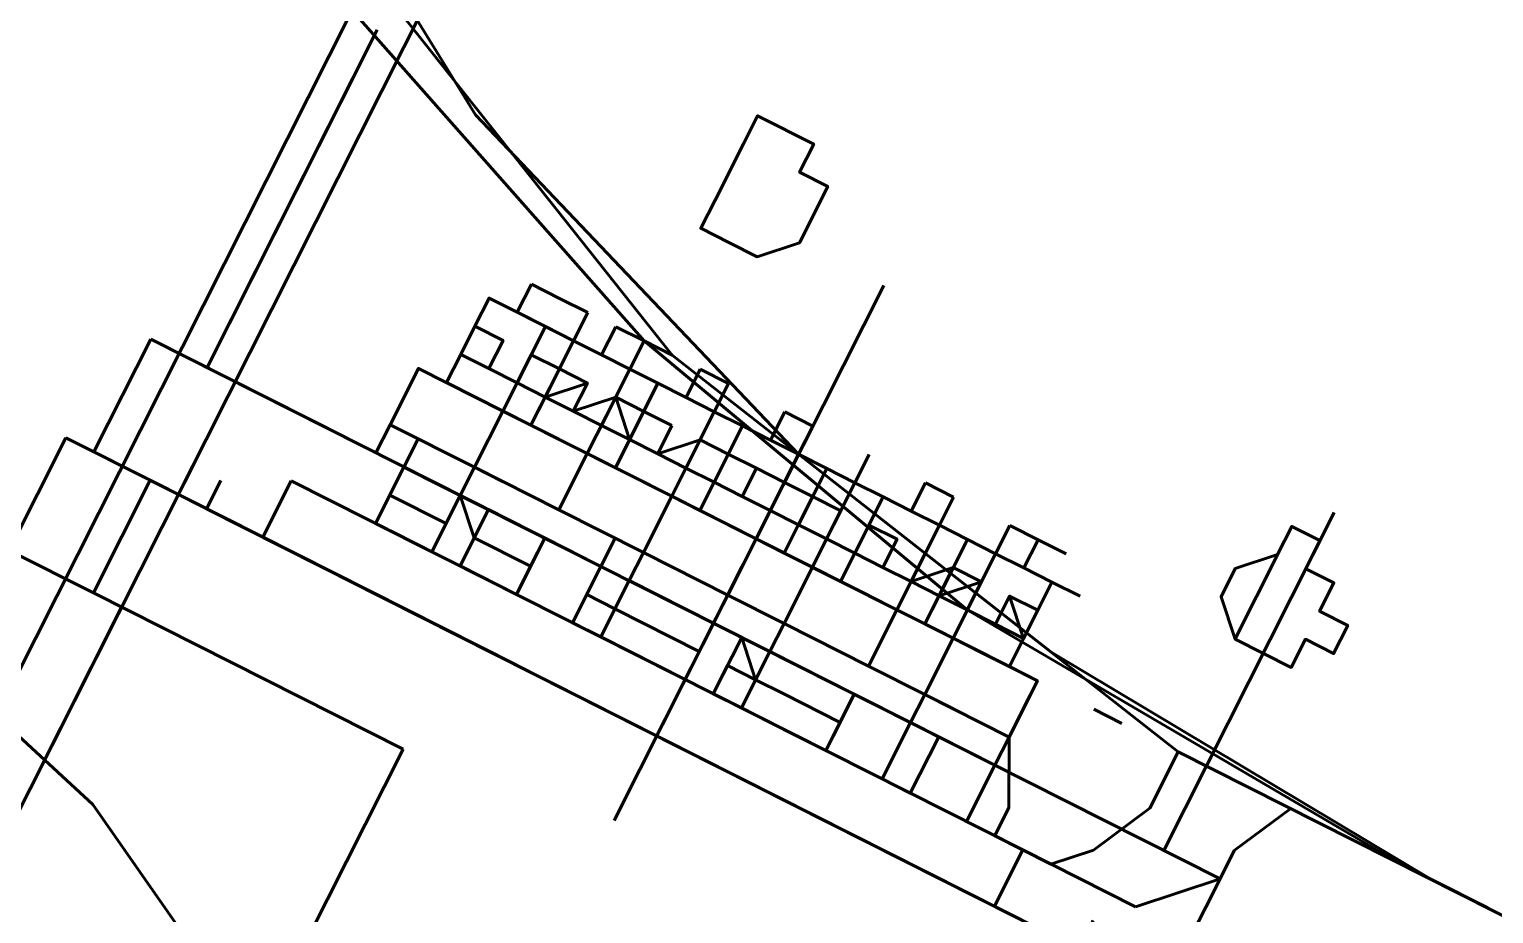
# Model space of a CAD drawing. Header units: metres. Extents: x 0 to 547597, y 0 to 1844684.
# Drawn here: x 543452.2254 to 543452.4174, y 1844573.1146 to 1844573.2305 of the extents above; entities that cross this region are included whole.
import ezdxf

# ---------------------------------------------------------------- set-up
doc = ezdxf.new("R2010")
doc.units = ezdxf.units.M
doc.layers.add('5_Thep', color=4, linetype='Continuous')
doc.layers.add('giai đoạn này', color=10, linetype='Continuous', lineweight=60)

# ---------------------------------------------------------------- blocks, each defined once
blk = doc.blocks.new('MBA220-MB')
at = {"color": 1}
for points in [[(66.13, 702.6), (132.25, 706.73), (198.38, 727.4), (256.24, 752.2), (314.1, 781.13), (367.83, 818.32), (413.29, 867.92), (446.36, 917.51), (479.42, 971.24), (500.09, 1029.1), (512.49, 1091.1), (512.49, 1153.09), (504.22, 1215.09), (491.82, 1272.95), (462.89, 1334.94), (429.83, 1388.67), (388.5, 1434.13), (338.9, 1475.46), (285.17, 1512.66), (223.18, 1537.46)], [(1091.1, 1070.43), (1041.5, 1107.63), (987.77, 1136.56), (934.05, 1153.09), (872.05, 1161.36), (810.06, 1153.09), (752.2, 1136.56), (698.47, 1107.63), (648.87, 1070.43), (611.68, 1020.84), (582.75, 967.11), (566.21, 909.25), (557.95, 847.25), (566.21, 789.39)], [(66.13, 694.34), (132.25, 698.47), (194.25, 715), (256.24, 739.8), (309.97, 768.73), (363.7, 805.92), (405.03, 847.25), (442.23, 900.98), (471.16, 954.71), (495.95, 1008.44), (508.35, 1070.43), (512.49, 1128.29), (512.49, 1136.56)], [(66.13, 694.34), (132.25, 698.47), (194.25, 715), (256.24, 739.8), (309.97, 768.73), (363.7, 805.92), (405.03, 847.25), (442.23, 900.98), (471.16, 954.71), (495.95, 1008.44), (508.35, 1070.43), (512.49, 1128.29)], [(66.13, 686.07), (132.25, 694.34), (194.25, 706.73), (256.24, 731.53), (309.97, 760.46), (363.7, 797.66), (405.03, 843.12), (442.23, 892.72), (471.16, 942.31), (495.95, 1004.31), (508.35, 1058.03), (512.49, 1124.16), (512.49, 1128.29)], [(533.15, 1095.23), (529.02, 1099.36), (524.88, 1103.5), (520.75, 1103.5), (520.75, 1103.5), (512.49, 1107.63)], [(495.95, 1091.1), (495.95, 1099.36), (491.82, 1099.36), (491.82, 1103.5), (487.69, 1103.5), (487.69, 1099.36), (483.55, 1099.36), (483.55, 1095.23), (479.42, 1095.23), (479.42, 1091.1), (483.55, 1091.1), (483.55, 1091.1), (487.69, 1086.97), (491.82, 1086.97), (495.95, 1091.1), (495.95, 1091.1)], [(541.42, 1041.5), (541.42, 1103.5), (524.88, 1103.5), (524.88, 1041.5)], [(524.88, 1103.5), (524.88, 1103.5), (541.42, 1103.5), (541.42, 1103.5)], [(524.88, 1103.5), (524.88, 1103.5)], [(541.42, 983.64), (541.42, 1103.5)], [(524.88, 1095.23), (475.29, 1095.23)], [(533.15, 1078.7), (533.15, 1095.23)], [(541.42, 1095.23), (541.42, 1041.5)], [(495.95, 1091.1), (491.82, 1091.1), (491.82, 1091.1), (487.69, 1091.1), (487.69, 1091.1), (483.55, 1091.1)], [(495.95, 1091.1), (491.82, 1091.1), (491.82, 1091.1), (487.69, 1091.1), (487.69, 1091.1), (483.55, 1091.1)], [(512.49, 1070.43), (516.62, 1070.43), (520.75, 1070.43), (529.02, 1074.57), (533.15, 1074.57), (533.15, 1082.83), (529.02, 1086.97), (520.75, 1091.1), (520.75, 1091.1), (512.49, 1091.1)], [(537.28, 1091.1), (541.42, 1091.1), (541.42, 962.98), (537.28, 962.98)], [(512.49, 1078.7), (512.49, 1082.83)], [(541.42, 1078.7), (533.15, 1078.7)], [(533.15, 971.24), (533.15, 1078.7)], [(500.09, 1066.3), (500.09, 1070.43)], [(512.49, 1066.3), (512.49, 1070.43)], [(512.49, 1066.3), (512.49, 1070.43)], [(520.75, 1070.43), (512.49, 1070.43), (512.49, 1058.03)], [(524.88, 1070.43), (520.75, 1070.43)], [(520.75, 1070.43), (520.75, 1058.03)], [(524.88, 1070.43), (520.75, 1070.43), (524.88, 1070.43), (520.75, 1070.43)], [(520.75, 1070.43), (524.88, 1070.43), (524.88, 1058.03)], [(524.88, 1070.43), (533.15, 1070.43)], [(524.88, 1070.43), (533.15, 1070.43)], [(524.88, 1070.43), (524.88, 983.64)], [(529.02, 1070.43), (529.02, 1070.43)], [(533.15, 1070.43), (533.15, 1070.43)], [(495.95, 1062.17), (495.95, 1066.3)], [(500.09, 1062.17), (500.09, 1066.3)], [(500.09, 1062.17), (500.09, 1066.3)], [(500.09, 1062.17), (500.09, 1066.3), (500.09, 1062.17), (500.09, 1066.3), (500.09, 1062.17), (500.09, 1066.3), (504.22, 1066.3), (504.22, 1062.17), (504.22, 1066.3), (504.22, 1062.17), (508.35, 1066.3)], [(500.09, 1062.17), (500.09, 1066.3), (500.09, 1062.17), (500.09, 1066.3), (500.09, 1062.17), (500.09, 1066.3), (500.09, 1062.17), (500.09, 1066.3), (500.09, 1062.17)], [(504.22, 1062.17), (508.35, 1062.17), (504.22, 1062.17), (508.35, 1062.17), (508.35, 1066.3), (508.35, 1062.17), (508.35, 1066.3), (508.35, 1062.17), (508.35, 1066.3), (512.49, 1066.3), (512.49, 1062.17), (512.49, 1066.3), (512.49, 1062.17), (512.49, 1066.3)], [(508.35, 1062.17), (508.35, 1066.3), (508.35, 1062.17), (508.35, 1066.3), (508.35, 1062.17), (508.35, 1066.3), (508.35, 1062.17), (508.35, 1066.3), (508.35, 1062.17), (504.22, 1062.17), (508.35, 1062.17), (504.22, 1062.17), (508.35, 1062.17), (504.22, 1062.17)], [(504.22, 1066.3), (508.35, 1066.3), (504.22, 1066.3), (508.35, 1066.3)], [(504.22, 1062.17), (504.22, 1066.3), (504.22, 1062.17), (504.22, 1066.3), (504.22, 1062.17), (504.22, 1066.3), (504.22, 1062.17), (508.35, 1062.17), (504.22, 1062.17), (508.35, 1062.17), (504.22, 1062.17), (508.35, 1062.17)], [(504.22, 1066.3), (508.35, 1066.3), (504.22, 1066.3), (508.35, 1066.3)], [(508.35, 1062.17), (508.35, 1066.3)], [(508.35, 1062.17), (508.35, 1066.3)], [(512.49, 1062.17), (512.49, 1066.3)], [(512.49, 1062.17), (512.49, 1066.3)], [(512.49, 1062.17), (512.49, 1066.3), (512.49, 1062.17), (512.49, 1066.3), (512.49, 1062.17), (512.49, 1066.3), (512.49, 1062.17)], [(512.49, 1066.3), (512.49, 1053.9)], [(512.49, 1066.3), (512.49, 1053.9)], [(512.49, 1066.3), (512.49, 1066.3), (512.49, 1066.3), (512.49, 1066.3), (512.49, 1066.3), (512.49, 1053.9), (512.49, 1053.9)], [(512.49, 1066.3), (512.49, 1053.9)], [(500.09, 1062.17), (495.95, 1062.17)], [(495.95, 1058.03), (495.95, 1062.17)], [(500.09, 1062.17), (500.09, 1062.17)], [(500.09, 1058.03), (500.09, 1062.17)], [(500.09, 1062.17), (500.09, 1058.03)], [(504.22, 1062.17), (508.35, 1062.17)], [(504.22, 1062.17), (508.35, 1062.17), (508.35, 1058.03), (504.22, 1058.03), (508.35, 1058.03), (504.22, 1058.03)], [(504.22, 1062.17), (508.35, 1062.17)], [(504.22, 1062.17), (508.35, 1062.17)], [(508.35, 1058.03), (508.35, 1062.17)], [(512.49, 1062.17), (512.49, 1062.17)], [(512.49, 1062.17), (512.49, 1058.03)], [(520.75, 1058.03), (520.75, 1062.17)], [(533.15, 1062.17), (524.88, 1062.17)], [(533.15, 1058.03), (533.15, 1062.17), (533.15, 1058.03), (533.15, 1062.17)], [(495.95, 1058.03), (500.09, 1058.03)], [(495.95, 1058.03), (495.95, 1058.03)], [(500.09, 1058.03), (500.09, 1058.03)], [(500.09, 1053.9), (500.09, 1058.03)], [(500.09, 1053.9), (500.09, 1058.03)], [(500.09, 1058.03), (500.09, 1058.03)], [(500.09, 1058.03), (500.09, 1058.03)], [(500.09, 1058.03), (508.35, 1058.03)], [(504.22, 1058.03), (508.35, 1058.03), (504.22, 1058.03), (508.35, 1053.9), (500.09, 1053.9), (500.09, 1058.03)], [(500.09, 1058.03), (500.09, 1058.03)], [(500.09, 1053.9), (500.09, 1058.03)], [(500.09, 1058.03), (500.09, 1058.03)], [(500.09, 1058.03), (500.09, 1058.03)], [(504.22, 1053.9), (504.22, 1058.03)], [(504.22, 1058.03), (508.35, 1058.03), (504.22, 1058.03)], [(504.22, 1058.03), (512.49, 1058.03), (512.49, 1053.9), (508.35, 1053.9), (508.35, 1058.03)], [(504.22, 1058.03), (508.35, 1058.03), (504.22, 1058.03)], [(508.35, 1058.03), (508.35, 1058.03), (504.22, 1058.03)], [(504.22, 1058.03), (508.35, 1058.03), (504.22, 1058.03), (508.35, 1058.03), (504.22, 1058.03)], [(504.22, 1058.03), (508.35, 1058.03)], [(504.22, 1058.03), (508.35, 1058.03), (504.22, 1058.03)], [(508.35, 1058.03), (508.35, 1058.03), (504.22, 1058.03)], [(504.22, 1053.9), (504.22, 1058.03)], [(504.22, 1058.03), (508.35, 1058.03), (504.22, 1058.03), (508.35, 1058.03), (504.22, 1058.03)], [(508.35, 1053.9), (508.35, 1058.03)], [(508.35, 1058.03), (508.35, 1058.03)], [(508.35, 1058.03), (508.35, 1058.03)], [(508.35, 1053.9), (508.35, 1058.03)], [(508.35, 1053.9), (508.35, 1058.03)], [(512.49, 1053.9), (512.49, 1058.03)], [(512.49, 1053.9), (512.49, 1058.03)], [(512.49, 1053.9), (512.49, 1058.03)], [(512.49, 1053.9), (512.49, 1058.03)], [(512.49, 1058.03), (512.49, 1058.03)], [(512.49, 1058.03), (520.75, 1058.03)], [(520.75, 1058.03), (512.49, 1058.03), (512.49, 1049.77)], [(512.49, 1053.9), (512.49, 1058.03)], [(512.49, 1053.9), (512.49, 1058.03)], [(524.88, 1058.03), (520.75, 1058.03)], [(524.88, 1058.03), (520.75, 1058.03)], [(520.75, 1058.03), (520.75, 1049.77)], [(524.88, 1058.03), (520.75, 1058.03), (524.88, 1058.03), (520.75, 1058.03), (524.88, 1058.03)], [(529.02, 1058.03), (524.88, 1058.03)], [(529.02, 1058.03), (524.88, 1058.03)], [(524.88, 1058.03), (533.15, 1058.03)], [(524.88, 1058.03), (524.88, 1049.77)], [(533.15, 1058.03), (529.02, 1058.03)], [(529.02, 1058.03), (529.02, 1058.03)], [(529.02, 1058.03), (529.02, 1058.03)], [(529.02, 1058.03), (533.15, 1058.03)], [(533.15, 1058.03), (533.15, 1058.03)], [(533.15, 1058.03), (533.15, 1058.03)], [(500.09, 1049.77), (500.09, 1053.9)], [(500.09, 1049.77), (500.09, 1053.9)], [(500.09, 1053.9), (508.35, 1053.9)], [(500.09, 1049.77), (500.09, 1053.9)], [(504.22, 1053.9), (512.49, 1053.9), (512.49, 1049.77)], [(504.22, 1053.9), (508.35, 1053.9), (504.22, 1053.9), (508.35, 1053.9), (504.22, 1053.9), (508.35, 1053.9)], [(504.22, 1053.9), (508.35, 1049.77)], [(504.22, 1053.9), (508.35, 1053.9), (504.22, 1053.9), (508.35, 1053.9), (504.22, 1053.9), (508.35, 1053.9)], [(508.35, 1053.9), (504.22, 1053.9), (508.35, 1053.9), (504.22, 1053.9), (508.35, 1053.9)], [(504.22, 1053.9), (508.35, 1053.9), (504.22, 1053.9), (508.35, 1053.9), (504.22, 1053.9)], [(508.35, 1049.77), (508.35, 1053.9)], [(508.35, 1049.77), (508.35, 1053.9)], [(512.49, 1049.77), (512.49, 1053.9)], [(512.49, 1053.9), (512.49, 1053.9), (512.49, 1053.9), (512.49, 1053.9), (512.49, 1053.9), (512.49, 1041.5), (512.49, 1041.5), (512.49, 1041.5), (512.49, 1041.5)], [(512.49, 1053.9), (512.49, 1041.5)], [(512.49, 1053.9), (512.49, 1041.5)], [(512.49, 1053.9), (512.49, 1041.5)], [(500.09, 1049.77), (495.95, 1049.77)], [(495.95, 1049.77), (495.95, 1049.77)], [(495.95, 1045.64), (495.95, 1049.77)], [(495.95, 1049.77), (495.95, 1049.77)], [(500.09, 1049.77), (500.09, 1049.77)], [(500.09, 1045.64), (500.09, 1049.77)], [(500.09, 1045.64), (500.09, 1049.77), (508.35, 1049.77), (504.22, 1049.77)], [(500.09, 1045.64), (500.09, 1049.77)], [(500.09, 1049.77), (500.09, 1049.77)], [(500.09, 1049.77), (500.09, 1049.77)], [(500.09, 1045.64), (500.09, 1049.77)], [(500.09, 1049.77), (500.09, 1045.64)], [(500.09, 1049.77), (500.09, 1049.77)], [(504.22, 1045.64), (508.35, 1045.64), (508.35, 1049.77), (504.22, 1049.77), (512.49, 1049.77), (512.49, 1041.5), (512.49, 1045.64), (512.49, 1041.5), (512.49, 1045.64)], [(504.22, 1049.77), (508.35, 1049.77), (508.35, 1049.77), (504.22, 1049.77), (508.35, 1049.77)], [(504.22, 1049.77), (508.35, 1049.77), (504.22, 1049.77)], [(504.22, 1049.77), (508.35, 1049.77), (504.22, 1049.77), (508.35, 1049.77)], [(504.22, 1049.77), (508.35, 1049.77), (504.22, 1049.77)], [(508.35, 1049.77), (504.22, 1049.77), (508.35, 1049.77)], [(504.22, 1049.77), (504.22, 1049.77)], [(504.22, 1049.77), (508.35, 1049.77), (508.35, 1049.77), (504.22, 1049.77), (508.35, 1049.77)], [(504.22, 1049.77), (508.35, 1049.77), (504.22, 1049.77), (508.35, 1049.77)], [(508.35, 1045.64), (508.35, 1049.77)], [(508.35, 1049.77), (508.35, 1049.77)], [(508.35, 1049.77), (508.35, 1045.64)], [(508.35, 1045.64), (508.35, 1049.77)], [(512.49, 1049.77), (512.49, 1049.77)], [(520.75, 1037.37), (520.75, 1049.77), (512.49, 1049.77), (512.49, 1037.37), (520.75, 1037.37)], [(512.49, 1049.77), (512.49, 1049.77)], [(524.88, 1049.77), (524.88, 1037.37), (520.75, 1037.37), (524.88, 1037.37)], [(529.02, 1049.77), (524.88, 1049.77)], [(533.15, 1049.77), (524.88, 1049.77)], [(529.02, 1041.5), (529.02, 1049.77)], [(533.15, 1049.77), (533.15, 1049.77), (533.15, 1049.77), (529.02, 1049.77)], [(533.15, 1041.5), (533.15, 1049.77)], [(495.95, 1045.64), (500.09, 1045.64)], [(500.09, 1045.64), (500.09, 1045.64)], [(504.22, 1041.5), (500.09, 1041.5), (500.09, 1045.64), (500.09, 1041.5), (500.09, 1045.64)], [(500.09, 1045.64), (500.09, 1041.5), (500.09, 1045.64), (500.09, 1041.5), (500.09, 1045.64), (500.09, 1041.5), (500.09, 1045.64)], [(500.09, 1041.5), (500.09, 1045.64)], [(500.09, 1041.5), (500.09, 1045.64)], [(500.09, 1041.5), (500.09, 1045.64)], [(504.22, 1045.64), (508.35, 1045.64)], [(504.22, 1045.64), (508.35, 1045.64), (504.22, 1045.64), (508.35, 1045.64), (504.22, 1045.64), (508.35, 1045.64), (504.22, 1045.64)], [(504.22, 1045.64), (508.35, 1045.64), (504.22, 1045.64), (508.35, 1045.64), (504.22, 1045.64), (504.22, 1041.5), (504.22, 1045.64), (504.22, 1041.5), (504.22, 1045.64)], [(504.22, 1045.64), (508.35, 1045.64)], [(504.22, 1045.64), (504.22, 1041.5), (504.22, 1045.64), (504.22, 1041.5), (504.22, 1045.64), (504.22, 1041.5), (504.22, 1045.64)], [(504.22, 1045.64), (508.35, 1045.64), (504.22, 1045.64), (508.35, 1045.64), (504.22, 1045.64), (508.35, 1045.64), (504.22, 1045.64)], [(504.22, 1041.5), (504.22, 1045.64)], [(512.49, 1041.5), (508.35, 1041.5), (508.35, 1045.64), (508.35, 1041.5), (508.35, 1045.64)], [(508.35, 1045.64), (508.35, 1041.5), (508.35, 1045.64), (508.35, 1041.5), (508.35, 1045.64), (508.35, 1041.5), (508.35, 1045.64)], [(508.35, 1045.64), (508.35, 1041.5)], [(508.35, 1041.5), (508.35, 1045.64)], [(508.35, 1041.5), (508.35, 1045.64)], [(512.49, 1041.5), (512.49, 1045.64)], [(512.49, 1041.5), (512.49, 1045.64)], [(512.49, 1041.5), (512.49, 1045.64)], [(512.49, 1045.64), (512.49, 1045.64)], [(512.49, 1045.64), (512.49, 1041.5), (512.49, 1045.64), (512.49, 1041.5), (512.49, 1045.64), (512.49, 1041.5), (512.49, 1045.64), (512.49, 1041.5), (512.49, 1045.64)], [(512.49, 1041.5), (512.49, 1045.64)], [(512.49, 1041.5), (512.49, 1045.64)], [(512.49, 1041.5), (512.49, 1045.64)], [(512.49, 1041.5), (512.49, 1045.64)], [(512.49, 1041.5), (512.49, 1045.64)], [(512.49, 1041.5), (512.49, 1045.64)], [(533.15, 1041.5), (533.15, 1045.64)], [(500.09, 1037.37), (500.09, 1041.5)], [(500.09, 1037.37), (500.09, 1041.5)], [(500.09, 1041.5), (508.35, 1041.5), (504.22, 1041.5)], [(500.09, 1037.37), (500.09, 1041.5)], [(504.22, 1041.5), (508.35, 1041.5), (504.22, 1041.5)], [(504.22, 1041.5), (508.35, 1041.5), (504.22, 1041.5)], [(504.22, 1041.5), (508.35, 1041.5), (504.22, 1041.5)], [(504.22, 1041.5), (508.35, 1041.5), (504.22, 1041.5), (508.35, 1041.5), (504.22, 1041.5), (508.35, 1041.5), (504.22, 1041.5)], [(504.22, 1041.5), (508.35, 1041.5), (504.22, 1041.5), (508.35, 1041.5), (504.22, 1041.5), (508.35, 1041.5), (504.22, 1041.5)], [(508.35, 1037.37), (508.35, 1041.5)], [(508.35, 1041.5), (512.49, 1041.5), (512.49, 1037.37)], [(508.35, 1041.5), (508.35, 1037.37)], [(508.35, 1037.37), (508.35, 1041.5)], [(512.49, 1041.5), (512.49, 1033.24)], [(512.49, 1041.5), (512.49, 1033.24), (512.49, 1033.24), (512.49, 1033.24)], [(512.49, 1041.5), (512.49, 1041.5), (512.49, 1033.24), (512.49, 1033.24)], [(512.49, 1041.5), (512.49, 1033.24)], [(529.02, 1037.37), (529.02, 1041.5)], [(529.02, 1037.37), (529.02, 1041.5)], [(533.15, 1037.37), (533.15, 1041.5)], [(500.09, 1037.37), (495.95, 1037.37)], [(495.95, 1037.37), (500.09, 1037.37)], [(495.95, 1037.37), (495.95, 1037.37)], [(495.95, 1037.37), (495.95, 1037.37)], [(500.09, 1037.37), (500.09, 1037.37)], [(500.09, 1033.24), (500.09, 1037.37)], [(500.09, 1037.37), (508.35, 1037.37), (504.22, 1037.37)], [(500.09, 1037.37), (500.09, 1037.37)], [(500.09, 1037.37), (500.09, 1037.37)], [(500.09, 1033.24), (500.09, 1037.37)], [(500.09, 1037.37), (500.09, 1037.37)], [(500.09, 1033.24), (500.09, 1037.37)], [(500.09, 1037.37), (500.09, 1037.37)], [(504.22, 1037.37), (508.35, 1037.37)], [(508.35, 1033.24), (508.35, 1037.37), (504.22, 1037.37), (508.35, 1037.37), (508.35, 1037.37), (504.22, 1037.37), (508.35, 1037.37)], [(504.22, 1037.37), (508.35, 1037.37), (504.22, 1037.37)], [(504.22, 1037.37), (508.35, 1037.37), (504.22, 1037.37), (508.35, 1037.37)], [(508.35, 1037.37), (504.22, 1037.37), (508.35, 1037.37), (504.22, 1037.37)], [(508.35, 1037.37), (508.35, 1037.37), (504.22, 1037.37), (508.35, 1037.37)], [(504.22, 1037.37), (508.35, 1037.37), (504.22, 1037.37)], [(504.22, 1033.24), (504.22, 1037.37)], [(512.49, 1037.37), (508.35, 1037.37), (508.35, 1037.37)], [(508.35, 1033.24), (508.35, 1037.37)], [(508.35, 1037.37), (508.35, 1033.24)], [(508.35, 1033.24), (508.35, 1037.37)], [(508.35, 1033.24), (508.35, 1037.37)], [(508.35, 1033.24), (508.35, 1037.37)], [(512.49, 1033.24), (512.49, 1037.37)], [(512.49, 1033.24), (512.49, 1037.37)], [(512.49, 1033.24), (512.49, 1037.37)], [(512.49, 1037.37), (512.49, 1037.37)], [(520.75, 1037.37), (512.49, 1037.37), (512.49, 1029.1)], [(512.49, 1037.37), (520.75, 1037.37)], [(512.49, 1037.37), (512.49, 1037.37)], [(512.49, 1037.37), (512.49, 1037.37)], [(512.49, 1033.24), (512.49, 1037.37)], [(512.49, 1033.24), (512.49, 1037.37)], [(512.49, 1033.24), (512.49, 1037.37)], [(512.49, 1033.24), (512.49, 1037.37)], [(520.75, 1037.37), (524.88, 1037.37)], [(524.88, 1037.37), (520.75, 1037.37)], [(524.88, 1037.37), (520.75, 1037.37), (524.88, 1037.37)], [(520.75, 1037.37), (520.75, 1029.1)], [(524.88, 1037.37), (520.75, 1037.37), (524.88, 1037.37), (520.75, 1037.37), (524.88, 1037.37), (524.88, 1029.1)], [(520.75, 1037.37), (520.75, 1037.37)], [(520.75, 1037.37), (520.75, 1037.37)], [(524.88, 1037.37), (520.75, 1037.37), (524.88, 1037.37)], [(529.02, 1037.37), (524.88, 1033.24)], [(524.88, 1037.37), (533.15, 1037.37)], [(524.88, 1037.37), (533.15, 1037.37)], [(529.02, 1037.37), (524.88, 1037.37), (533.15, 1037.37)], [(529.02, 1037.37), (529.02, 1037.37)], [(529.02, 1033.24), (529.02, 1037.37)], [(529.02, 1037.37), (529.02, 1037.37)], [(529.02, 1037.37), (533.15, 1037.37)], [(533.15, 1033.24), (533.15, 1037.37)], [(533.15, 1033.24), (533.15, 1037.37)], [(500.09, 1033.24), (500.09, 1033.24)], [(504.22, 1033.24), (508.35, 1033.24), (504.22, 1033.24), (508.35, 1033.24), (500.09, 1033.24)], [(500.09, 1029.1), (500.09, 1033.24)], [(500.09, 1029.1), (500.09, 1033.24)], [(500.09, 1029.1), (500.09, 1033.24)], [(512.49, 1033.24), (504.22, 1033.24)], [(508.35, 1033.24), (504.22, 1033.24)], [(508.35, 1033.24), (504.22, 1033.24), (508.35, 1033.24), (504.22, 1033.24), (508.35, 1033.24), (504.22, 1033.24), (508.35, 1033.24), (504.22, 1033.24), (508.35, 1033.24)], [(504.22, 1033.24), (508.35, 1033.24), (504.22, 1033.24), (508.35, 1033.24), (504.22, 1033.24), (508.35, 1033.24), (504.22, 1033.24), (508.35, 1033.24), (504.22, 1033.24)], [(504.22, 1029.1), (504.22, 1033.24)], [(508.35, 1029.1), (508.35, 1033.24)], [(512.49, 1029.1), (512.49, 1033.24)], [(512.49, 1033.24), (512.49, 1033.24)], [(512.49, 1029.1), (512.49, 1033.24)], [(524.88, 1033.24), (533.15, 1033.24)], [(533.15, 1033.24), (529.02, 1033.24)], [(475.29, 1029.1), (545.55, 1029.1)], [(500.09, 1029.1), (495.95, 1029.1)], [(495.95, 1024.97), (495.95, 1029.1)], [(495.95, 1029.1), (495.95, 1024.97)], [(500.09, 1029.1), (500.09, 1029.1)], [(500.09, 1024.97), (500.09, 1029.1)], [(500.09, 1024.97), (500.09, 1029.1), (500.09, 1024.97), (500.09, 1029.1), (500.09, 1024.97)], [(500.09, 1029.1), (504.22, 1029.1), (504.22, 1024.97), (504.22, 1029.1), (504.22, 1024.97), (508.35, 1024.97), (504.22, 1024.97)], [(500.09, 1024.97), (500.09, 1029.1), (500.09, 1024.97), (500.09, 1029.1), (500.09, 1024.97)], [(500.09, 1029.1), (500.09, 1029.1)], [(500.09, 1029.1), (500.09, 1029.1)], [(500.09, 1029.1), (500.09, 1029.1), (508.35, 1029.1), (504.22, 1029.1)], [(500.09, 1024.97), (500.09, 1029.1)], [(500.09, 1029.1), (500.09, 1029.1)], [(500.09, 1024.97), (500.09, 1029.1)], [(500.09, 1029.1), (500.09, 1024.97)], [(504.22, 1029.1), (508.35, 1029.1), (504.22, 1029.1), (508.35, 1029.1), (504.22, 1029.1), (504.22, 1024.97), (504.22, 1029.1), (504.22, 1024.97), (508.35, 1024.97), (504.22, 1024.97)], [(508.35, 1024.97), (508.35, 1029.1), (504.22, 1029.1), (508.35, 1029.1)], [(504.22, 1029.1), (508.35, 1029.1)], [(504.22, 1029.1), (508.35, 1029.1), (504.22, 1029.1), (508.35, 1029.1), (504.22, 1029.1), (508.35, 1029.1), (504.22, 1029.1), (508.35, 1029.1)], [(504.22, 1024.97), (508.35, 1024.97), (504.22, 1024.97), (508.35, 1024.97), (508.35, 1029.1), (508.35, 1024.97), (508.35, 1029.1), (508.35, 1024.97)], [(508.35, 1024.97), (508.35, 1029.1), (504.22, 1029.1), (508.35, 1029.1), (508.35, 1024.97), (508.35, 1029.1), (508.35, 1024.97)], [(504.22, 1029.1), (508.35, 1029.1), (508.35, 1029.1), (504.22, 1029.1), (512.49, 1029.1), (512.49, 1029.1)], [(504.22, 1029.1), (508.35, 1029.1)], [(504.22, 1029.1), (508.35, 1029.1), (504.22, 1029.1), (508.35, 1029.1), (504.22, 1029.1), (508.35, 1029.1), (504.22, 1029.1), (508.35, 1029.1)], [(508.35, 1024.97), (508.35, 1029.1)], [(508.35, 1024.97), (508.35, 1029.1)], [(508.35, 1029.1), (508.35, 1029.1)], [(508.35, 1029.1), (508.35, 1029.1)], [(508.35, 1024.97), (508.35, 1029.1)], [(508.35, 1029.1), (512.49, 1029.1), (512.49, 1024.97), (512.49, 1029.1), (512.49, 1020.84), (508.35, 1020.84), (508.35, 1024.97)], [(508.35, 1029.1), (508.35, 1029.1)], [(508.35, 1029.1), (508.35, 1029.1)], [(512.49, 1029.1), (512.49, 1029.1)], [(520.75, 1016.71), (512.49, 1016.71), (512.49, 1029.1), (520.75, 1029.1)], [(512.49, 1029.1), (512.49, 1024.97), (512.49, 1029.1), (512.49, 1024.97)], [(512.49, 1029.1), (512.49, 1029.1), (512.49, 1029.1), (512.49, 1020.84), (512.49, 1020.84), (512.49, 1020.84), (512.49, 1020.84), (512.49, 1020.84)], [(512.49, 1029.1), (512.49, 1020.84)], [(512.49, 1029.1), (512.49, 1020.84)], [(512.49, 1029.1), (512.49, 1020.84)], [(516.62, 1029.1), (553.82, 1029.1)], [(520.75, 1016.71), (520.75, 1029.1)], [(524.88, 1029.1), (524.88, 1016.71), (520.75, 1016.71), (524.88, 1016.71), (520.75, 1016.71), (524.88, 1016.71)], [(529.02, 1029.1), (524.88, 1029.1)], [(533.15, 1029.1), (524.88, 1029.1)], [(529.02, 1016.71), (529.02, 1029.1)], [(533.15, 1029.1), (529.02, 1029.1)], [(533.15, 1016.71), (533.15, 1029.1)], [(495.95, 1024.97), (500.09, 1024.97)], [(500.09, 1024.97), (500.09, 1024.97)], [(504.22, 1024.97), (508.35, 1024.97), (508.35, 1020.84), (504.22, 1020.84), (508.35, 1020.84), (500.09, 1020.84), (500.09, 1024.97)], [(500.09, 1020.84), (500.09, 1024.97)], [(504.22, 1020.84), (504.22, 1024.97)], [(504.22, 1024.97), (508.35, 1024.97)], [(504.22, 1024.97), (508.35, 1024.97), (504.22, 1024.97)], [(504.22, 1024.97), (508.35, 1024.97)], [(508.35, 1020.84), (508.35, 1024.97)], [(508.35, 1020.84), (508.35, 1024.97)], [(512.49, 1020.84), (512.49, 1024.97)], [(512.49, 1020.84), (512.49, 1024.97)], [(512.49, 1020.84), (512.49, 1024.97)], [(512.49, 1024.97), (512.49, 1024.97)], [(512.49, 1020.84), (512.49, 1024.97)], [(500.09, 1016.71), (500.09, 1020.84)], [(500.09, 1016.71), (500.09, 1020.84)], [(500.09, 1016.71), (500.09, 1020.84), (500.09, 1016.71), (500.09, 1020.84), (500.09, 1016.71), (500.09, 1020.84), (500.09, 1016.71), (500.09, 1020.84), (500.09, 1016.71)], [(500.09, 1016.71), (500.09, 1020.84)], [(500.09, 1016.71), (500.09, 1020.84)], [(504.22, 1016.71), (504.22, 1020.84), (504.22, 1016.71), (504.22, 1020.84), (504.22, 1016.71), (504.22, 1020.84), (504.22, 1016.71), (508.35, 1016.71), (504.22, 1016.71), (508.35, 1016.71), (504.22, 1016.71), (508.35, 1016.71), (504.22, 1016.71), (508.35, 1016.71), (504.22, 1016.71)], [(504.22, 1016.71), (508.35, 1016.71), (504.22, 1016.71), (508.35, 1016.71), (508.35, 1020.84)], [(508.35, 1016.71), (508.35, 1020.84), (508.35, 1016.71), (508.35, 1020.84), (508.35, 1016.71), (508.35, 1020.84), (508.35, 1016.71), (504.22, 1016.71), (508.35, 1016.71), (504.22, 1016.71), (508.35, 1016.71), (504.22, 1016.71), (508.35, 1016.71), (504.22, 1016.71), (508.35, 1016.71)], [(504.22, 1020.84), (508.35, 1020.84), (504.22, 1020.84), (508.35, 1020.84), (504.22, 1020.84), (508.35, 1020.84), (504.22, 1020.84), (508.35, 1020.84)], [(508.35, 1020.84), (504.22, 1020.84), (508.35, 1020.84), (504.22, 1020.84), (508.35, 1020.84), (504.22, 1020.84), (508.35, 1020.84), (504.22, 1020.84)], [(508.35, 1016.71), (508.35, 1020.84)], [(508.35, 1016.71), (508.35, 1020.84)], [(508.35, 1016.71), (508.35, 1020.84)], [(512.49, 1016.71), (512.49, 1020.84)], [(512.49, 1016.71), (512.49, 1020.84)], [(512.49, 1016.71), (512.49, 1020.84), (512.49, 1016.71), (512.49, 1020.84), (512.49, 1016.71), (512.49, 1020.84), (512.49, 1016.71), (512.49, 1020.84), (512.49, 1016.71)], [(533.15, 1020.84), (533.15, 1016.71)], [(479.42, 1008.44), (479.42, 1012.57), (475.29, 1016.71), (467.02, 1016.71), (467.02, 1012.57), (462.89, 1012.57), (462.89, 1004.31), (467.02, 1004.31), (475.29, 1004.31), (479.42, 1004.31), (479.42, 1008.44)], [(500.09, 1016.71), (495.95, 1016.71)], [(495.95, 1016.71), (495.95, 1012.57)], [(495.95, 1016.71), (495.95, 1016.71)], [(500.09, 1016.71), (500.09, 1016.71)], [(500.09, 1012.57), (500.09, 1016.71)], [(500.09, 1012.57), (500.09, 1016.71)], [(500.09, 1016.71), (508.35, 1016.71)], [(500.09, 1012.57), (500.09, 1016.71)], [(500.09, 1016.71), (508.35, 1016.71), (504.22, 1016.71)], [(500.09, 1012.57), (500.09, 1016.71)], [(500.09, 1016.71), (500.09, 1012.57)], [(504.22, 1016.71), (508.35, 1012.57)], [(504.22, 1016.71), (508.35, 1016.71), (508.35, 1016.71), (504.22, 1016.71), (508.35, 1016.71), (504.22, 1016.71)], [(508.35, 1012.57), (508.35, 1016.71), (504.22, 1016.71), (508.35, 1016.71)], [(508.35, 1012.57), (508.35, 1016.71), (504.22, 1016.71), (508.35, 1016.71)], [(512.49, 1016.71), (512.49, 1008.44), (504.22, 1008.44)], [(508.35, 1012.57), (508.35, 1016.71)], [(512.49, 1016.71), (512.49, 1016.71), (508.35, 1016.71), (508.35, 1016.71), (512.49, 1016.71)], [(508.35, 1012.57), (508.35, 1016.71)], [(512.49, 1016.71), (512.49, 1016.71)], [(520.75, 1016.71), (512.49, 1016.71)], [(512.49, 1016.71), (512.49, 1016.71)], [(520.75, 1016.71), (512.49, 1016.71), (512.49, 1004.31)], [(512.49, 1016.71), (512.49, 1008.44)], [(512.49, 1016.71), (512.49, 1008.44)], [(512.49, 1016.71), (512.49, 1016.71), (512.49, 1008.44), (512.49, 1008.44)], [(512.49, 1016.71), (512.49, 1008.44)], [(520.75, 1016.71), (524.88, 1016.71)], [(524.88, 1016.71), (520.75, 1016.71)], [(524.88, 1016.71), (520.75, 1016.71), (524.88, 1016.71)], [(520.75, 1016.71), (520.75, 1004.31)], [(524.88, 1016.71), (520.75, 1016.71), (524.88, 1016.71)], [(524.88, 1016.71), (533.15, 1016.71)], [(524.88, 1016.71), (533.15, 1016.71)], [(529.02, 1016.71), (524.88, 1016.71)], [(524.88, 1016.71), (533.15, 1016.71)], [(529.02, 1012.57), (529.02, 1016.71)], [(529.02, 1012.57), (529.02, 1016.71)], [(529.02, 1016.71), (533.15, 1016.71)], [(533.15, 1012.57), (533.15, 1016.71)], [(533.15, 1012.57), (533.15, 1016.71)], [(533.15, 1016.71), (533.15, 1016.71)], [(495.95, 1012.57), (500.09, 1012.57)], [(500.09, 1012.57), (500.09, 1012.57)], [(508.35, 1008.44), (504.22, 1008.44), (508.35, 1008.44), (500.09, 1008.44), (500.09, 1012.57)], [(500.09, 1008.44), (500.09, 1012.57)], [(500.09, 1008.44), (500.09, 1012.57)], [(504.22, 1012.57), (508.35, 1012.57)], [(504.22, 1012.57), (508.35, 1012.57), (504.22, 1012.57)], [(504.22, 1008.44), (504.22, 1012.57)], [(504.22, 1012.57), (508.35, 1012.57), (504.22, 1012.57)], [(504.22, 1012.57), (508.35, 1012.57), (504.22, 1012.57)], [(508.35, 1008.44), (508.35, 1012.57), (504.22, 1012.57)], [(504.22, 1012.57), (508.35, 1012.57), (504.22, 1012.57)], [(508.35, 1008.44), (508.35, 1012.57)], [(508.35, 1008.44), (508.35, 1012.57)], [(508.35, 1008.44), (508.35, 1012.57)], [(512.49, 1008.44), (512.49, 1012.57)], [(512.49, 1008.44), (512.49, 1012.57)], [(512.49, 1008.44), (512.49, 1012.57)], [(512.49, 1012.57), (512.49, 1012.57)], [(512.49, 1008.44), (512.49, 1012.57)], [(512.49, 1008.44), (512.49, 1012.57)], [(512.49, 1008.44), (512.49, 1012.57)], [(524.88, 1012.57), (520.75, 1012.57), (524.88, 1012.57), (524.88, 1004.31)], [(529.02, 1012.57), (524.88, 1012.57)], [(524.88, 1012.57), (533.15, 1012.57)], [(533.15, 1012.57), (529.02, 1012.57)], [(495.95, 1004.31), (495.95, 1008.44)], [(500.09, 1004.31), (500.09, 1008.44)], [(500.09, 1004.31), (500.09, 1008.44)], [(500.09, 1004.31), (500.09, 1008.44), (500.09, 1004.31), (500.09, 1008.44), (500.09, 1004.31), (500.09, 1008.44), (504.22, 1008.44), (504.22, 1004.31), (504.22, 1008.44), (504.22, 1004.31), (508.35, 1008.44)], [(500.09, 1004.31), (500.09, 1008.44), (500.09, 1004.31), (500.09, 1008.44), (500.09, 1004.31), (500.09, 1008.44), (500.09, 1004.31), (500.09, 1008.44), (500.09, 1004.31)], [(500.09, 1004.31), (500.09, 1008.44)], [(504.22, 1008.44), (508.35, 1008.44), (504.22, 1008.44), (508.35, 1008.44), (504.22, 1008.44), (508.35, 1008.44), (504.22, 1008.44)], [(508.35, 1008.44), (504.22, 1008.44), (508.35, 1008.44), (504.22, 1008.44), (508.35, 1008.44), (504.22, 1008.44), (508.35, 1008.44)], [(504.22, 1004.31), (508.35, 1004.31), (504.22, 1004.31), (508.35, 1004.31), (508.35, 1008.44), (508.35, 1004.31), (508.35, 1008.44), (508.35, 1004.31), (508.35, 1008.44), (512.49, 1008.44), (512.49, 1004.31), (512.49, 1008.44), (512.49, 1004.31), (512.49, 1008.44)], [(508.35, 1004.31), (508.35, 1008.44), (508.35, 1004.31), (508.35, 1008.44), (508.35, 1004.31), (508.35, 1008.44), (508.35, 1004.31), (508.35, 1008.44), (508.35, 1004.31), (504.22, 1004.31), (508.35, 1004.31), (504.22, 1004.31), (508.35, 1004.31), (504.22, 1004.31)], [(504.22, 1008.44), (508.35, 1008.44), (504.22, 1008.44), (508.35, 1008.44)], [(504.22, 1004.31), (504.22, 1008.44), (504.22, 1004.31), (504.22, 1008.44), (504.22, 1004.31), (504.22, 1008.44), (504.22, 1004.31), (508.35, 1004.31), (504.22, 1004.31), (508.35, 1004.31), (504.22, 1004.31), (508.35, 1004.31)], [(504.22, 1008.44), (508.35, 1008.44), (504.22, 1008.44), (508.35, 1008.44)], [(508.35, 1004.31), (508.35, 1008.44)], [(508.35, 1004.31), (508.35, 1008.44)], [(512.49, 1004.31), (512.49, 1008.44)], [(512.49, 1004.31), (512.49, 1008.44)], [(512.49, 1004.31), (512.49, 1008.44), (512.49, 1004.31), (512.49, 1008.44), (512.49, 1004.31), (512.49, 1008.44), (512.49, 1004.31)], [(512.49, 1008.44), (512.49, 1008.44), (512.49, 1008.44), (512.49, 1008.44)], [(512.49, 1008.44), (512.49, 996.04)], [(512.49, 1008.44), (512.49, 1004.31)], [(524.88, 946.45), (541.42, 946.45), (541.42, 1008.44)], [(524.88, 1008.44), (524.88, 946.45)], [(541.42, 1008.44), (541.42, 954.71), (541.42, 954.71)], [(475.29, 1004.31), (475.29, 1004.31), (467.02, 1004.31), (462.89, 1004.31)], [(475.29, 1004.31), (475.29, 1004.31), (467.02, 1004.31), (462.89, 1004.31)], [(500.09, 1004.31), (495.95, 1004.31)], [(495.95, 1000.17), (495.95, 1004.31)], [(495.95, 1004.31), (495.95, 1004.31)], [(495.95, 1000.17), (495.95, 1004.31)], [(500.09, 1004.31), (500.09, 1004.31)], [(500.09, 1000.17), (500.09, 1004.31)], [(500.09, 1000.17), (500.09, 1004.31)], [(500.09, 1004.31), (508.35, 1004.31)], [(500.09, 1000.17), (500.09, 1004.31)], [(500.09, 1004.31), (500.09, 1004.31)], [(500.09, 1000.17), (500.09, 1004.31)], [(500.09, 1000.17), (500.09, 1004.31)], [(500.09, 1004.31), (500.09, 1000.17)], [(504.22, 1004.31), (512.49, 1004.31), (512.49, 996.04), (508.35, 996.04), (508.35, 1000.17)], [(508.35, 1000.17), (508.35, 1004.31), (504.22, 1004.31)], [(504.22, 1004.31), (508.35, 1004.31)], [(504.22, 1004.31), (508.35, 1000.17)], [(504.22, 1004.31), (508.35, 1004.31), (508.35, 1004.31), (504.22, 1004.31), (508.35, 1004.31), (504.22, 1004.31)], [(508.35, 1000.17), (508.35, 1004.31), (504.22, 1004.31)], [(504.22, 1004.31), (508.35, 1004.31)], [(504.22, 1004.31), (508.35, 1004.31)], [(508.35, 1000.17), (508.35, 1004.31)], [(508.35, 1004.31), (508.35, 1004.31)], [(508.35, 1000.17), (508.35, 1004.31)], [(512.49, 1004.31), (512.49, 1004.31)], [(520.75, 991.91), (520.75, 1004.31), (512.49, 1004.31), (512.49, 991.91), (520.75, 991.91)], [(512.49, 1004.31), (512.49, 1004.31)], [(512.49, 1004.31), (512.49, 996.04)], [(512.49, 1004.31), (512.49, 996.04)], [(512.49, 1004.31), (512.49, 996.04), (512.49, 996.04), (512.49, 996.04), (512.49, 996.04)], [(529.02, 1004.31), (524.88, 1004.31)], [(533.15, 1004.31), (524.88, 1004.31)], [(524.88, 1004.31), (524.88, 996.04)], [(529.02, 996.04), (529.02, 1004.31)], [(533.15, 1004.31), (533.15, 1004.31), (533.15, 1004.31), (529.02, 1004.31)], [(533.15, 996.04), (533.15, 1004.31)], [(495.95, 1000.17), (500.09, 1000.17)], [(500.09, 1000.17), (500.09, 1000.17)], [(500.09, 996.04), (500.09, 1000.17)], [(500.09, 996.04), (500.09, 1000.17)], [(504.22, 1000.17), (508.35, 1000.17), (504.22, 1000.17), (508.35, 996.04), (500.09, 996.04), (500.09, 1000.17)], [(500.09, 996.04), (500.09, 1000.17)], [(504.22, 996.04), (504.22, 1000.17)], [(504.22, 1000.17), (508.35, 1000.17), (504.22, 1000.17)], [(504.22, 1000.17), (508.35, 1000.17), (504.22, 1000.17)], [(504.22, 1000.17), (508.35, 1000.17), (504.22, 1000.17), (508.35, 1000.17), (504.22, 1000.17)], [(504.22, 1000.17), (508.35, 1000.17), (504.22, 1000.17)], [(504.22, 996.04), (504.22, 1000.17)], [(504.22, 1000.17), (508.35, 1000.17), (504.22, 1000.17), (508.35, 1000.17), (504.22, 1000.17)], [(508.35, 996.04), (508.35, 1000.17)], [(508.35, 996.04), (508.35, 1000.17)], [(508.35, 996.04), (508.35, 1000.17)], [(512.49, 996.04), (512.49, 1000.17)], [(512.49, 996.04), (512.49, 1000.17)], [(512.49, 996.04), (512.49, 1000.17)], [(512.49, 996.04), (512.49, 1000.17)], [(512.49, 1000.17), (512.49, 1000.17)], [(512.49, 996.04), (512.49, 1000.17)], [(512.49, 996.04), (512.49, 1000.17)], [(512.49, 996.04), (512.49, 1000.17)], [(512.49, 996.04), (512.49, 1000.17)], [(533.15, 996.04), (533.15, 1000.17)], [(557.95, 1000.17), (607.54, 1000.17)], [(557.95, 1000.17), (557.95, 954.71)], [(500.09, 996.04), (495.95, 996.04)], [(495.95, 996.04), (495.95, 991.91)], [(500.09, 996.04), (500.09, 996.04)], [(500.09, 991.91), (500.09, 996.04)], [(500.09, 991.91), (500.09, 996.04)], [(500.09, 996.04), (500.09, 996.04)], [(500.09, 996.04), (500.09, 996.04)], [(500.09, 996.04), (508.35, 996.04)], [(500.09, 996.04), (500.09, 996.04)], [(500.09, 996.04), (500.09, 987.77)], [(504.22, 991.91), (508.35, 991.91), (508.35, 996.04), (504.22, 996.04), (508.35, 996.04)], [(504.22, 996.04), (508.35, 996.04), (504.22, 996.04)], [(504.22, 996.04), (512.49, 996.04), (512.49, 996.04)], [(504.22, 996.04), (508.35, 996.04), (504.22, 996.04), (508.35, 996.04)], [(504.22, 996.04), (508.35, 996.04), (504.22, 996.04), (508.35, 996.04), (504.22, 996.04), (508.35, 996.04)], [(504.22, 996.04), (508.35, 996.04), (504.22, 996.04)], [(504.22, 991.91), (504.22, 996.04)], [(504.22, 991.91), (508.35, 991.91), (508.35, 996.04), (504.22, 996.04), (508.35, 996.04)], [(504.22, 996.04), (508.35, 996.04)], [(504.22, 996.04), (508.35, 996.04), (504.22, 996.04), (508.35, 996.04)], [(504.22, 996.04), (508.35, 996.04), (504.22, 996.04), (508.35, 996.04), (504.22, 996.04), (508.35, 996.04)], [(508.35, 996.04), (504.22, 996.04), (508.35, 996.04), (504.22, 996.04), (508.35, 996.04)], [(504.22, 996.04), (508.35, 996.04), (504.22, 996.04), (508.35, 996.04), (504.22, 996.04)], [(508.35, 991.91), (508.35, 996.04)], [(508.35, 996.04), (508.35, 996.04)], [(508.35, 996.04), (508.35, 996.04)], [(512.49, 996.04), (512.49, 996.04)], [(512.49, 991.91), (512.49, 996.04)], [(512.49, 996.04), (512.49, 996.04)], [(512.49, 991.91), (512.49, 996.04)], [(512.49, 996.04), (512.49, 983.64)], [(512.49, 996.04), (512.49, 983.64)], [(512.49, 996.04), (512.49, 996.04), (512.49, 983.64), (512.49, 983.64), (512.49, 983.64), (512.49, 983.64)], [(512.49, 996.04), (512.49, 983.64)], [(520.75, 991.91), (520.75, 996.04)], [(524.88, 996.04), (533.15, 996.04)], [(524.88, 996.04), (529.02, 996.04), (524.88, 991.91)], [(533.15, 996.04), (529.02, 996.04), (533.15, 996.04)], [(533.15, 996.04), (533.15, 996.04)], [(495.95, 987.77), (495.95, 991.91)], [(500.09, 987.77), (500.09, 991.91)], [(500.09, 987.77), (500.09, 991.91), (508.35, 991.91), (504.22, 991.91)], [(500.09, 987.77), (500.09, 991.91)], [(500.09, 987.77), (500.09, 991.91)], [(500.09, 987.77), (500.09, 991.91)], [(504.22, 987.77), (508.35, 987.77), (508.35, 991.91), (504.22, 991.91), (512.49, 991.91), (512.49, 983.64), (512.49, 987.77), (512.49, 983.64), (512.49, 987.77)], [(508.35, 991.91), (504.22, 991.91), (508.35, 991.91)], [(508.35, 987.77), (508.35, 991.91)], [(508.35, 991.91), (508.35, 987.77)], [(508.35, 987.77), (508.35, 991.91)], [(520.75, 979.51), (520.75, 991.91), (512.49, 991.91), (512.49, 979.51), (520.75, 979.51)], [(520.75, 991.91), (524.88, 991.91)], [(524.88, 991.91), (520.75, 991.91), (524.88, 991.91), (520.75, 991.91), (524.88, 991.91)], [(520.75, 991.91), (524.88, 991.91), (524.88, 983.64), (520.75, 983.64), (524.88, 983.64)], [(524.88, 991.91), (533.15, 991.91)], [(529.02, 983.64), (529.02, 991.91)], [(533.15, 983.64), (533.15, 991.91)], [(495.95, 987.77), (500.09, 987.77)], [(500.09, 987.77), (500.09, 987.77)], [(504.22, 983.64), (500.09, 983.64), (500.09, 987.77), (500.09, 983.64), (500.09, 987.77)], [(500.09, 987.77), (500.09, 983.64), (500.09, 987.77), (500.09, 983.64), (500.09, 987.77), (500.09, 983.64), (500.09, 987.77)], [(500.09, 983.64), (500.09, 987.77)], [(504.22, 987.77), (508.35, 987.77)], [(504.22, 987.77), (508.35, 987.77), (504.22, 987.77), (508.35, 987.77), (504.22, 987.77), (508.35, 987.77), (504.22, 987.77)], [(504.22, 987.77), (508.35, 987.77), (504.22, 987.77), (508.35, 987.77), (504.22, 987.77), (504.22, 983.64), (504.22, 987.77), (504.22, 983.64), (504.22, 987.77)], [(504.22, 987.77), (508.35, 987.77)], [(504.22, 987.77), (504.22, 983.64), (504.22, 987.77), (504.22, 983.64), (504.22, 987.77), (504.22, 983.64), (504.22, 987.77)], [(504.22, 987.77), (508.35, 987.77), (504.22, 987.77), (508.35, 987.77), (504.22, 987.77), (508.35, 987.77), (504.22, 987.77)], [(512.49, 983.64), (508.35, 983.64), (508.35, 987.77), (508.35, 983.64), (508.35, 987.77)], [(508.35, 987.77), (508.35, 983.64), (508.35, 987.77), (508.35, 983.64), (508.35, 987.77), (508.35, 983.64), (508.35, 987.77)], [(508.35, 987.77), (508.35, 983.64)], [(508.35, 983.64), (508.35, 987.77)], [(512.49, 987.77), (512.49, 983.64)], [(512.49, 983.64), (512.49, 987.77)], [(512.49, 983.64), (512.49, 987.77)], [(512.49, 987.77), (512.49, 987.77)], [(512.49, 987.77), (512.49, 983.64), (512.49, 987.77), (512.49, 983.64), (512.49, 987.77), (512.49, 983.64), (512.49, 987.77), (512.49, 983.64), (512.49, 987.77)], [(533.15, 983.64), (533.15, 987.77)], [(504.22, 983.64), (508.35, 983.64), (504.22, 983.64)], [(504.22, 983.64), (508.35, 983.64), (504.22, 983.64)], [(524.88, 983.64), (533.15, 983.64)], [(524.88, 983.64), (533.15, 983.64)], [(529.02, 983.64), (524.88, 983.64), (533.15, 983.64)], [(529.02, 983.64), (529.02, 983.64)], [(529.02, 983.64), (533.15, 983.64)], [(533.15, 983.64), (533.15, 983.64)], [(520.75, 979.51), (524.88, 979.51)], [(524.88, 979.51), (520.75, 979.51), (524.88, 979.51)], [(524.88, 975.38), (524.88, 946.45)], [(541.42, 946.45), (541.42, 975.38)], [(533.15, 971.24), (541.42, 971.24)], [(462.89, 958.84), (591.01, 958.84)], [(541.42, 958.84), (537.28, 958.84), (541.42, 958.84)], [(541.42, 958.84), (541.42, 954.71), (541.42, 954.71)], [(624.08, 954.71), (619.94, 954.71), (619.94, 958.84), (557.95, 958.84)], [(524.88, 954.71), (475.29, 954.71)], [(479.42, 954.71), (524.88, 954.71)], [(541.42, 954.71), (557.95, 954.71), (557.95, 942.31), (541.42, 942.31)], [(541.42, 954.71), (541.42, 942.31), (541.42, 942.31), (541.42, 942.31), (541.42, 942.31)], [(591.01, 950.58), (462.89, 950.58)], [(541.42, 946.45), (524.88, 946.45)], [(557.95, 942.31), (557.95, 946.45)]]:
    blk.add_lwpolyline(points, dxfattribs=at)
blk = doc.blocks.new('mb moiTQK')
at = {"layer": 'giai đoạn này', "color": 1, "linetype": 'ByBlock', "ltscale": 5, "xscale": 0.001, "yscale": 0.001, "zscale": 0.001}
blk.add_blockref('MBA220-MB', (-88.05166, -82.51016), dxfattribs=at)
blk = doc.blocks.new('ACAD-DinhViTuyenDz220kV')
blk.add_circle((543470.18793, 1844560.06958), 117.55145)
at = {"layer": '5_Thep', "rotation": 243.2403583287449}
blk.add_blockref('mb moiTQK', (543485.661, 1844458.313), dxfattribs=at)

msp = doc.modelspace()

# ---------------------------------------------------------------- block references
msp.add_blockref('ACAD-DinhViTuyenDz220kV', (0, 0))

doc.saveas('drawing.dxf')
